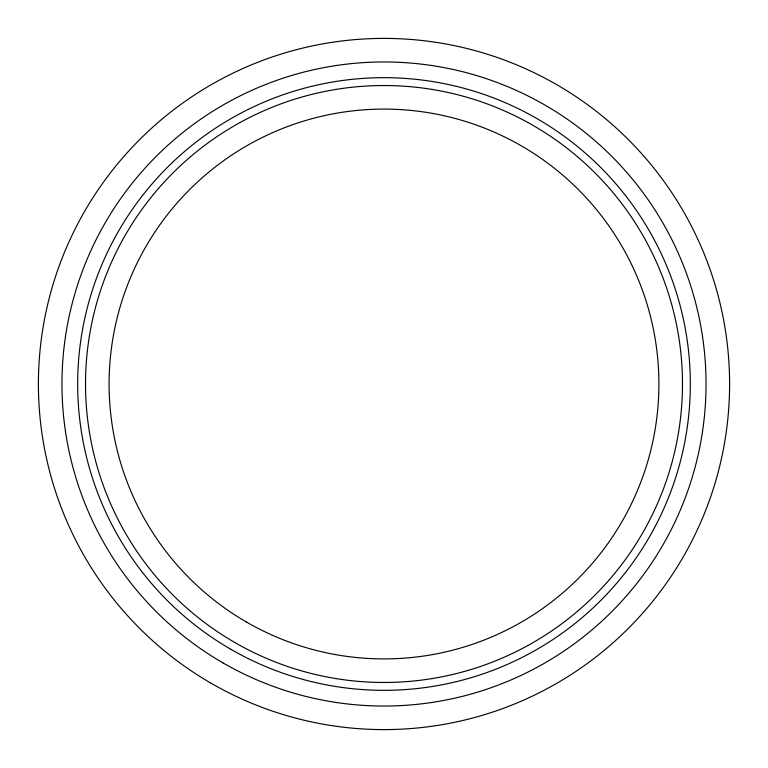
<?xml version="1.0" encoding="UTF-8"?>
<svg xmlns="http://www.w3.org/2000/svg" width="768" height="768" viewBox="0 0 768 768"><rect width="100%" height="100%" fill="white"/><g stroke="black" fill="none" stroke-linecap="round" stroke-linejoin="round"><path stroke-width="1.15" d="M211.2 683.299A345.6 345.6 0 0 0 729.6 384A345.6 345.6 0 0 0 211.2 84.701A345.6 345.6 0 0 0 211.2 683.299M230.832 649.286A306.326 306.326 0 0 0 690.326 384A306.326 306.326 0 0 0 230.832 118.714A306.326 306.326 0 0 0 230.832 649.286M222.979 662.89A322.032 322.032 0 0 0 706.032 384A322.032 322.032 0 0 0 222.979 105.11A322.032 322.032 0 0 0 222.979 662.89M234.768 642.49A298.474 298.474 0 0 0 682.474 384A298.474 298.474 0 0 0 234.768 125.51A298.474 298.474 0 0 0 234.768 642.49M246.547 622.08A274.906 274.906 0 0 0 658.906 384A274.906 274.906 0 0 0 246.547 145.92A274.906 274.906 0 0 0 246.547 622.08"/></g></svg>
